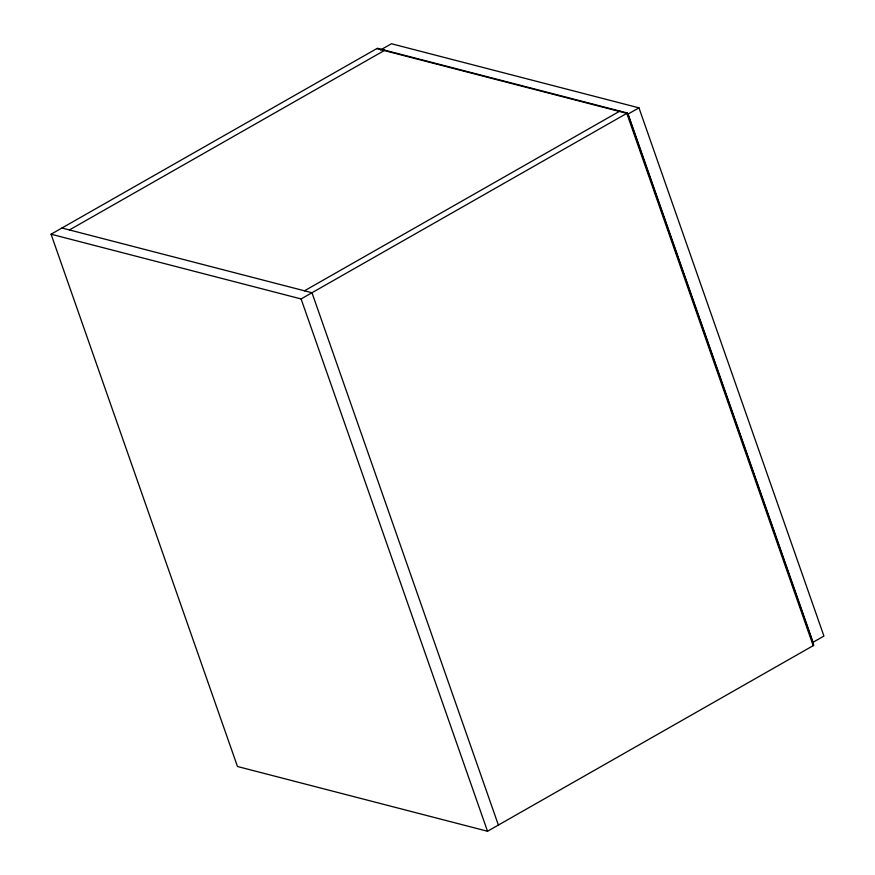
<?xml version="1.0" encoding="UTF-8"?>
<svg xmlns="http://www.w3.org/2000/svg" width="875" height="875" viewBox="0 0 875 875"><rect width="100%" height="100%" fill="white"/><g stroke="black" fill="none" stroke-linecap="round" stroke-linejoin="round"><path stroke-width="1.31" d="M51.067 234.205L377.366 48.267L627.408 113.017L813.816 645.312L487.517 831.25L237.475 766.5L51.067 234.205L301.098 298.944L627.408 113.017M380.548 49.952L391.42 43.75L638.958 107.844L823.933 636.059L813.061 642.261L628.086 114.045L638.958 107.844M69.442 229.939L384.869 50.203M304.478 290.806L619.905 111.07M376.764 48.606L626.806 113.356L813.214 645.663M61.939 228.003L311.981 292.753L498.389 825.048M301.098 298.944L487.517 831.25"/></g></svg>
